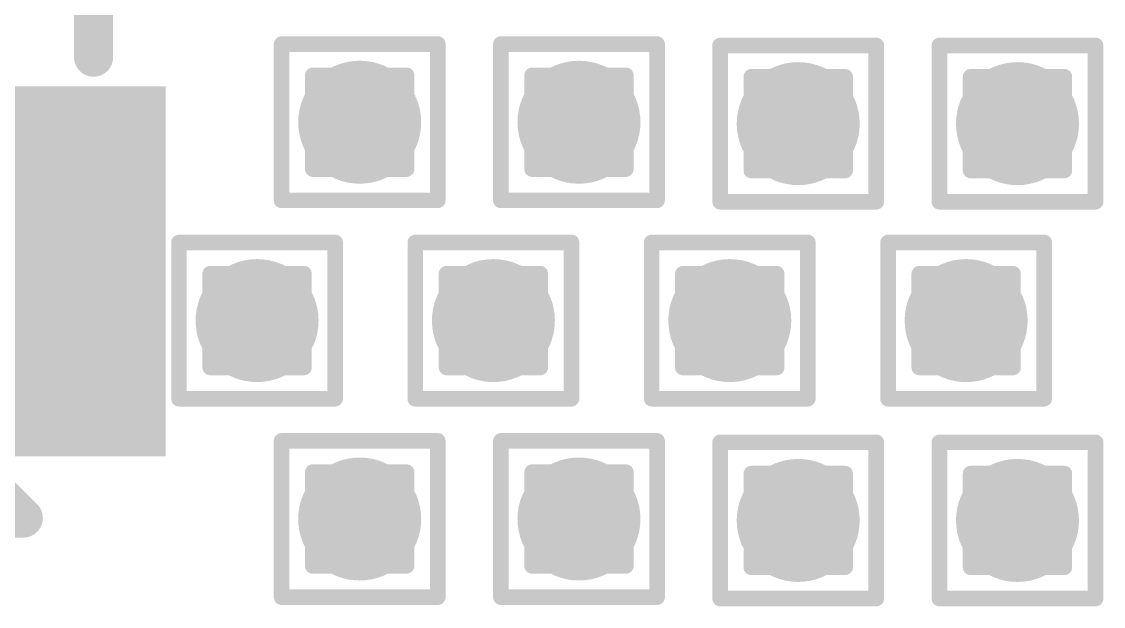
# Model space of a CAD drawing. Header units: inches. Extents: x -12 to 5357, y -8 to 5291.
# Drawn here: x 37.167 to 40.685, y 35.189 to 37.091 of the extents above; entities that cross this region are included whole.
import ezdxf

# ---------------------------------------------------------------- set-up
doc = ezdxf.new("R2010")
doc.units = ezdxf.units.IN
for name, color, linetype in [('Bottom Layer', 5, 'Continuous'), ('Drill Drawing', 1, 'Continuous'), ('Ground', 16, 'Continuous'), ('Power', 76, 'Continuous'), ('Top Layer', 1, 'Continuous'), ('Top Overlay', 2, 'Continuous'), ('Top Paste', 8, 'Continuous'), ('Top Solder', 216, 'Continuous'), ('Via Holes', 16, 'Continuous')]:
    doc.layers.add(name, color=color, linetype=linetype)

# ---------------------------------------------------------------- blocks, each defined once
blk = doc.blocks.new('SMD2520_4P_2')
at = {"layer": 'Top Layer'}
for points in [[(-1.425, 1.225), (-0.425, 1.225), (-0.425, 0.325), (-1.425, 0.325)], [(0.425, 1.225), (1.425, 1.225), (1.425, 0.325), (0.425, 0.325)], [(-1.425, -0.325), (-0.425, -0.325), (-0.425, -1.225), (-1.425, -1.225)], [(0.425, -0.325), (1.425, -0.325), (1.425, -1.225), (0.425, -1.225)]]:
    blk.add_hatch(color=1, dxfattribs=at).paths.add_polyline_path(points)
at = {"layer": 'Top Paste'}
for points in [[(-1.425, 1.225), (-0.425, 1.225), (-0.425, 0.325), (-1.425, 0.325)], [(0.425, 1.225), (1.425, 1.225), (1.425, 0.325), (0.425, 0.325)], [(-1.425, -0.325), (-0.425, -0.325), (-0.425, -1.225), (-1.425, -1.225)], [(0.425, -0.325), (1.425, -0.325), (1.425, -1.225), (0.425, -1.225)]]:
    blk.add_hatch(color=8, dxfattribs=at).paths.add_polyline_path(points)
at = {"layer": 'Top Solder'}
for points in [[(-1.5266, 1.3266), (-0.3234, 1.3266), (-0.3234, 0.2234), (-1.5266, 0.2234)], [(0.3234, 1.3266), (1.5266, 1.3266), (1.5266, 0.2234), (0.3234, 0.2234)], [(-1.5266, -0.2234), (-0.3234, -0.2234), (-0.3234, -1.3266), (-1.5266, -1.3266)], [(0.3234, -0.2234), (1.5266, -0.2234), (1.5266, -1.3266), (0.3234, -1.3266)]]:
    blk.add_hatch(color=216, dxfattribs=at).paths.add_polyline_path(points)
at = {"layer": 'Top Overlay'}
for points in [[(-0.2286, 1.0922, 0.127, 0.127, 0), (0.2032, 1.0922, 0.127, 0.127, 0)], [(-1.3462, 0.1524, 0.127, 0.127, 0), (-1.3462, -0.1524, 0.127, 0.127, 0)], [(1.3462, 0.1524, 0.127, 0.127, 0), (1.3462, -0.1524, 0.127, 0.127, 0)], [(-1.7272, -0.6096, 0.127, 0.127, 0), (-1.6002, -0.7366, 0.127, 0.127, 0)], [(-1.7272, -0.6096, 0.127, 0.127, 0), (-1.7272, -0.8636, 0.127, 0.127, 0)], [(-1.6002, -0.7366, 0.127, 0.127, 0), (-1.7272, -0.8636, 0.127, 0.127, 0)], [(-0.2286, -1.0922, 0.127, 0.127, 0), (0.2032, -1.0922, 0.127, 0.127, 0)]]:
    blk.add_lwpolyline(points, format="xyseb", dxfattribs=at)
for points in [[(-0.2604, 1.0922, 0.0635, 0.0635, 1), (-0.1968, 1.0922, 0.0635, 0.0635, 1)], [(0.1714, 1.0922, 0.0635, 0.0635, 1), (0.2349, 1.0922, 0.0635, 0.0635, 1)], [(-1.378, 0.1524, 0.0635, 0.0635, 1), (-1.3144, 0.1524, 0.0635, 0.0635, 1)], [(1.3144, 0.1524, 0.0635, 0.0635, 1), (1.378, 0.1524, 0.0635, 0.0635, 1)], [(-1.378, -0.1524, 0.0635, 0.0635, 1), (-1.3144, -0.1524, 0.0635, 0.0635, 1)], [(1.3144, -0.1524, 0.0635, 0.0635, 1), (1.378, -0.1524, 0.0635, 0.0635, 1)], [(-1.759, -0.6096, 0.0635, 0.0635, 1), (-1.6954, -0.6096, 0.0635, 0.0635, 1)], [(-1.759, -0.6096, 0.0635, 0.0635, 1), (-1.6954, -0.6096, 0.0635, 0.0635, 1)], [(-1.632, -0.7366, 0.0635, 0.0635, 1), (-1.5684, -0.7366, 0.0635, 0.0635, 1)], [(-1.632, -0.7366, 0.0635, 0.0635, 1), (-1.5684, -0.7366, 0.0635, 0.0635, 1)], [(-1.759, -0.8636, 0.0635, 0.0635, 1), (-1.6954, -0.8636, 0.0635, 0.0635, 1)], [(-1.759, -0.8636, 0.0635, 0.0635, 1), (-1.6954, -0.8636, 0.0635, 0.0635, 1)], [(-0.2604, -1.0922, 0.0635, 0.0635, 1), (-0.1968, -1.0922, 0.0635, 0.0635, 1)], [(0.1714, -1.0922, 0.0635, 0.0635, 1), (0.2349, -1.0922, 0.0635, 0.0635, 1)]]:
    blk.add_lwpolyline(points, format="xyseb", close=True, dxfattribs=at)

msp = doc.modelspace()

# ---------------------------------------------------------------- hatches: boundary and pattern name
at = {"layer": 'Bottom Layer'}
h = msp.add_hatch(color=5, dxfattribs=at)
edge = h.paths.add_edge_path()
edge.add_arc((38.2661, 36.7635), 0.2, 0, 360)
h = msp.add_hatch(color=5, dxfattribs=at)
edge = h.paths.add_edge_path()
edge.add_arc((38.9793, 36.7635), 0.2, 0, 360)
h = msp.add_hatch(color=5, dxfattribs=at)
edge = h.paths.add_edge_path()
edge.add_arc((39.6924, 36.7589), 0.2, 0, 360)
h = msp.add_hatch(color=5, dxfattribs=at)
edge = h.paths.add_edge_path()
edge.add_arc((40.4056, 36.7589), 0.2, 0, 360)
h = msp.add_hatch(color=5, dxfattribs=at)
edge = h.paths.add_edge_path()
edge.add_arc((37.9323, 36.1184), 0.2, 0, 360)
h = msp.add_hatch(color=5, dxfattribs=at)
edge = h.paths.add_edge_path()
edge.add_arc((38.701, 36.1184), 0.2, 0, 360)
h = msp.add_hatch(color=5, dxfattribs=at)
edge = h.paths.add_edge_path()
edge.add_arc((39.4698, 36.1184), 0.2, 0, 360)
h = msp.add_hatch(color=5, dxfattribs=at)
edge = h.paths.add_edge_path()
edge.add_arc((40.2386, 36.1184), 0.2, 0, 360)
h = msp.add_hatch(color=5, dxfattribs=at)
edge = h.paths.add_edge_path()
edge.add_arc((38.2661, 35.4732), 0.2, 0, 360)
h = msp.add_hatch(color=5, dxfattribs=at)
edge = h.paths.add_edge_path()
edge.add_arc((38.9793, 35.4732), 0.2, 0, 360)
h = msp.add_hatch(color=5, dxfattribs=at)
edge = h.paths.add_edge_path()
edge.add_arc((39.6924, 35.4686), 0.2, 0, 360)
h = msp.add_hatch(color=5, dxfattribs=at)
edge = h.paths.add_edge_path()
edge.add_arc((40.4056, 35.4686), 0.2, 0, 360)
at = {"layer": 'Ground'}
h = msp.add_hatch(color=16, dxfattribs=at)
edge = h.paths.add_edge_path()
edge.add_arc((38.2661, 36.7635), 0.2, 0, 360)
h = msp.add_hatch(color=16, dxfattribs=at)
edge = h.paths.add_edge_path()
edge.add_arc((38.9793, 36.7635), 0.2, 0, 360)
h = msp.add_hatch(color=16, dxfattribs=at)
edge = h.paths.add_edge_path()
edge.add_arc((39.6924, 36.7589), 0.2, 0, 360)
h = msp.add_hatch(color=16, dxfattribs=at)
edge = h.paths.add_edge_path()
edge.add_arc((40.4056, 36.7589), 0.2, 0, 360)
h = msp.add_hatch(color=16, dxfattribs=at)
edge = h.paths.add_edge_path()
edge.add_arc((37.9323, 36.1184), 0.2, 0, 360)
h = msp.add_hatch(color=16, dxfattribs=at)
edge = h.paths.add_edge_path()
edge.add_arc((38.701, 36.1184), 0.2, 0, 360)
h = msp.add_hatch(color=16, dxfattribs=at)
edge = h.paths.add_edge_path()
edge.add_arc((39.4698, 36.1184), 0.2, 0, 360)
h = msp.add_hatch(color=16, dxfattribs=at)
edge = h.paths.add_edge_path()
edge.add_arc((40.2386, 36.1184), 0.2, 0, 360)
h = msp.add_hatch(color=16, dxfattribs=at)
edge = h.paths.add_edge_path()
edge.add_arc((38.2661, 35.4732), 0.2, 0, 360)
h = msp.add_hatch(color=16, dxfattribs=at)
edge = h.paths.add_edge_path()
edge.add_arc((38.9793, 35.4732), 0.2, 0, 360)
h = msp.add_hatch(color=16, dxfattribs=at)
edge = h.paths.add_edge_path()
edge.add_arc((39.6924, 35.4686), 0.2, 0, 360)
h = msp.add_hatch(color=16, dxfattribs=at)
edge = h.paths.add_edge_path()
edge.add_arc((40.4056, 35.4686), 0.2, 0, 360)
at = {"layer": 'Power'}
h = msp.add_hatch(color=76, dxfattribs=at)
edge = h.paths.add_edge_path()
edge.add_arc((38.2661, 36.7635), 0.2, 0, 360)
h = msp.add_hatch(color=76, dxfattribs=at)
edge = h.paths.add_edge_path()
edge.add_arc((38.9793, 36.7635), 0.2, 0, 360)
h = msp.add_hatch(color=76, dxfattribs=at)
edge = h.paths.add_edge_path()
edge.add_arc((39.6924, 36.7589), 0.2, 0, 360)
h = msp.add_hatch(color=76, dxfattribs=at)
edge = h.paths.add_edge_path()
edge.add_arc((40.4056, 36.7589), 0.2, 0, 360)
h = msp.add_hatch(color=76, dxfattribs=at)
edge = h.paths.add_edge_path()
edge.add_arc((37.9323, 36.1184), 0.2, 0, 360)
h = msp.add_hatch(color=76, dxfattribs=at)
edge = h.paths.add_edge_path()
edge.add_arc((38.701, 36.1184), 0.2, 0, 360)
h = msp.add_hatch(color=76, dxfattribs=at)
edge = h.paths.add_edge_path()
edge.add_arc((39.4698, 36.1184), 0.2, 0, 360)
h = msp.add_hatch(color=76, dxfattribs=at)
edge = h.paths.add_edge_path()
edge.add_arc((40.2386, 36.1184), 0.2, 0, 360)
h = msp.add_hatch(color=76, dxfattribs=at)
edge = h.paths.add_edge_path()
edge.add_arc((38.2661, 35.4732), 0.2, 0, 360)
h = msp.add_hatch(color=76, dxfattribs=at)
edge = h.paths.add_edge_path()
edge.add_arc((38.9793, 35.4732), 0.2, 0, 360)
h = msp.add_hatch(color=76, dxfattribs=at)
edge = h.paths.add_edge_path()
edge.add_arc((39.6924, 35.4686), 0.2, 0, 360)
h = msp.add_hatch(color=76, dxfattribs=at)
edge = h.paths.add_edge_path()
edge.add_arc((40.4056, 35.4686), 0.2, 0, 360)
at = {"layer": 'Top Layer'}
h = msp.add_hatch(color=1, dxfattribs=at)
edge = h.paths.add_edge_path()
edge.add_arc((38.2661, 36.7635), 0.2, 0, 360)
h = msp.add_hatch(color=1, dxfattribs=at)
edge = h.paths.add_edge_path()
edge.add_arc((38.9793, 36.7635), 0.2, 0, 360)
h = msp.add_hatch(color=1, dxfattribs=at)
edge = h.paths.add_edge_path()
edge.add_arc((39.6924, 36.7589), 0.2, 0, 360)
h = msp.add_hatch(color=1, dxfattribs=at)
edge = h.paths.add_edge_path()
edge.add_arc((40.4056, 36.7589), 0.2, 0, 360)
h = msp.add_hatch(color=1, dxfattribs=at)
edge = h.paths.add_edge_path()
edge.add_arc((37.9323, 36.1184), 0.2, 0, 360)
h = msp.add_hatch(color=1, dxfattribs=at)
edge = h.paths.add_edge_path()
edge.add_arc((38.701, 36.1184), 0.2, 0, 360)
h = msp.add_hatch(color=1, dxfattribs=at)
edge = h.paths.add_edge_path()
edge.add_arc((39.4698, 36.1184), 0.2, 0, 360)
h = msp.add_hatch(color=1, dxfattribs=at)
edge = h.paths.add_edge_path()
edge.add_arc((40.2386, 36.1184), 0.2, 0, 360)
h = msp.add_hatch(color=1, dxfattribs=at)
edge = h.paths.add_edge_path()
edge.add_arc((38.2661, 35.4732), 0.2, 0, 360)
h = msp.add_hatch(color=1, dxfattribs=at)
edge = h.paths.add_edge_path()
edge.add_arc((38.9793, 35.4732), 0.2, 0, 360)
h = msp.add_hatch(color=1, dxfattribs=at)
edge = h.paths.add_edge_path()
edge.add_arc((39.6924, 35.4686), 0.2, 0, 360)
h = msp.add_hatch(color=1, dxfattribs=at)
edge = h.paths.add_edge_path()
edge.add_arc((40.4056, 35.4686), 0.2, 0, 360)
at = {"layer": 'Via Holes'}
h = msp.add_hatch(color=7, dxfattribs=at)
edge = h.paths.add_edge_path()
edge.add_arc((38.2661, 36.7635), 0.1, 0, 360)
h = msp.add_hatch(color=7, dxfattribs=at)
edge = h.paths.add_edge_path()
edge.add_arc((38.9793, 36.7635), 0.1, 0, 360)
h = msp.add_hatch(color=7, dxfattribs=at)
edge = h.paths.add_edge_path()
edge.add_arc((39.6924, 36.7589), 0.1, 0, 360)
h = msp.add_hatch(color=7, dxfattribs=at)
edge = h.paths.add_edge_path()
edge.add_arc((40.4056, 36.7589), 0.1, 0, 360)
h = msp.add_hatch(color=7, dxfattribs=at)
edge = h.paths.add_edge_path()
edge.add_arc((37.9323, 36.1184), 0.1, 0, 360)
h = msp.add_hatch(color=7, dxfattribs=at)
edge = h.paths.add_edge_path()
edge.add_arc((38.701, 36.1184), 0.1, 0, 360)
h = msp.add_hatch(color=7, dxfattribs=at)
edge = h.paths.add_edge_path()
edge.add_arc((39.4698, 36.1184), 0.1, 0, 360)
h = msp.add_hatch(color=7, dxfattribs=at)
edge = h.paths.add_edge_path()
edge.add_arc((40.2386, 36.1184), 0.1, 0, 360)
h = msp.add_hatch(color=7, dxfattribs=at)
edge = h.paths.add_edge_path()
edge.add_arc((38.2661, 35.4732), 0.1, 0, 360)
h = msp.add_hatch(color=7, dxfattribs=at)
edge = h.paths.add_edge_path()
edge.add_arc((38.9793, 35.4732), 0.1, 0, 360)
h = msp.add_hatch(color=7, dxfattribs=at)
edge = h.paths.add_edge_path()
edge.add_arc((39.6924, 35.4686), 0.1, 0, 360)
h = msp.add_hatch(color=7, dxfattribs=at)
edge = h.paths.add_edge_path()
edge.add_arc((40.4056, 35.4686), 0.1, 0, 360)

# ---------------------------------------------------------------- linework, layer by layer
at = {"layer": 'Drill Drawing'}
for points in [[(38.0121, 37.0175, 0.0508, 0.0508, 0), (38.5201, 37.0175, 0.0508, 0.0508, 0)], [(38.0121, 36.5095, 0.0508, 0.0508, 0), (38.0121, 37.0175, 0.0508, 0.0508, 0)], [(38.5201, 36.5095, 0.0508, 0.0508, 0), (38.5201, 37.0175, 0.0508, 0.0508, 0)], [(38.7253, 37.0175, 0.0508, 0.0508, 0), (39.2333, 37.0175, 0.0508, 0.0508, 0)], [(38.7253, 36.5095, 0.0508, 0.0508, 0), (38.7253, 37.0175, 0.0508, 0.0508, 0)], [(39.2333, 36.5095, 0.0508, 0.0508, 0), (39.2333, 37.0175, 0.0508, 0.0508, 0)], [(39.4384, 37.0129, 0.0508, 0.0508, 0), (39.9464, 37.0129, 0.0508, 0.0508, 0)], [(39.4384, 36.5049, 0.0508, 0.0508, 0), (39.4384, 37.0129, 0.0508, 0.0508, 0)], [(39.9464, 36.5049, 0.0508, 0.0508, 0), (39.9464, 37.0129, 0.0508, 0.0508, 0)], [(40.1516, 37.0129, 0.0508, 0.0508, 0), (40.6596, 37.0129, 0.0508, 0.0508, 0)], [(40.1516, 36.5049, 0.0508, 0.0508, 0), (40.1516, 37.0129, 0.0508, 0.0508, 0)], [(40.6596, 36.5049, 0.0508, 0.0508, 0), (40.6596, 37.0129, 0.0508, 0.0508, 0)], [(38.1137, 36.9159, 0.0508, 0.0508, 0), (38.4185, 36.9159, 0.0508, 0.0508, 0)], [(38.1137, 36.6111, 0.0508, 0.0508, 0), (38.1137, 36.9159, 0.0508, 0.0508, 0)], [(38.4185, 36.6111, 0.0508, 0.0508, 0), (38.4185, 36.9159, 0.0508, 0.0508, 0)], [(38.8269, 36.9159, 0.0508, 0.0508, 0), (39.1317, 36.9159, 0.0508, 0.0508, 0)], [(38.8269, 36.6111, 0.0508, 0.0508, 0), (38.8269, 36.9159, 0.0508, 0.0508, 0)], [(39.1317, 36.6111, 0.0508, 0.0508, 0), (39.1317, 36.9159, 0.0508, 0.0508, 0)], [(39.54, 36.9113, 0.0508, 0.0508, 0), (39.8448, 36.9113, 0.0508, 0.0508, 0)], [(39.54, 36.6065, 0.0508, 0.0508, 0), (39.54, 36.9113, 0.0508, 0.0508, 0)], [(39.8448, 36.6065, 0.0508, 0.0508, 0), (39.8448, 36.9113, 0.0508, 0.0508, 0)], [(40.2532, 36.9113, 0.0508, 0.0508, 0), (40.558, 36.9113, 0.0508, 0.0508, 0)], [(40.2532, 36.6065, 0.0508, 0.0508, 0), (40.2532, 36.9113, 0.0508, 0.0508, 0)], [(40.558, 36.6065, 0.0508, 0.0508, 0), (40.558, 36.9113, 0.0508, 0.0508, 0)], [(38.1137, 36.6111, 0.0508, 0.0508, 0), (38.4185, 36.6111, 0.0508, 0.0508, 0)], [(38.8269, 36.6111, 0.0508, 0.0508, 0), (39.1317, 36.6111, 0.0508, 0.0508, 0)], [(39.54, 36.6065, 0.0508, 0.0508, 0), (39.8448, 36.6065, 0.0508, 0.0508, 0)], [(40.2532, 36.6065, 0.0508, 0.0508, 0), (40.558, 36.6065, 0.0508, 0.0508, 0)], [(38.0121, 36.5095, 0.0508, 0.0508, 0), (38.5201, 36.5095, 0.0508, 0.0508, 0)], [(38.7253, 36.5095, 0.0508, 0.0508, 0), (39.2333, 36.5095, 0.0508, 0.0508, 0)], [(39.4384, 36.5049, 0.0508, 0.0508, 0), (39.9464, 36.5049, 0.0508, 0.0508, 0)], [(40.1516, 36.5049, 0.0508, 0.0508, 0), (40.6596, 36.5049, 0.0508, 0.0508, 0)], [(37.6783, 36.3724, 0.0508, 0.0508, 0), (38.1863, 36.3724, 0.0508, 0.0508, 0)], [(37.6783, 35.8644, 0.0508, 0.0508, 0), (37.6783, 36.3724, 0.0508, 0.0508, 0)], [(38.1863, 35.8644, 0.0508, 0.0508, 0), (38.1863, 36.3724, 0.0508, 0.0508, 0)], [(38.447, 36.3724, 0.0508, 0.0508, 0), (38.955, 36.3724, 0.0508, 0.0508, 0)], [(38.447, 35.8644, 0.0508, 0.0508, 0), (38.447, 36.3724, 0.0508, 0.0508, 0)], [(38.955, 35.8644, 0.0508, 0.0508, 0), (38.955, 36.3724, 0.0508, 0.0508, 0)], [(39.2158, 36.3724, 0.0508, 0.0508, 0), (39.7238, 36.3724, 0.0508, 0.0508, 0)], [(39.2158, 35.8644, 0.0508, 0.0508, 0), (39.2158, 36.3724, 0.0508, 0.0508, 0)], [(39.7238, 35.8644, 0.0508, 0.0508, 0), (39.7238, 36.3724, 0.0508, 0.0508, 0)], [(39.9846, 36.3724, 0.0508, 0.0508, 0), (40.4926, 36.3724, 0.0508, 0.0508, 0)], [(39.9846, 35.8644, 0.0508, 0.0508, 0), (39.9846, 36.3724, 0.0508, 0.0508, 0)], [(40.4926, 35.8644, 0.0508, 0.0508, 0), (40.4926, 36.3724, 0.0508, 0.0508, 0)], [(37.7799, 36.2708, 0.0508, 0.0508, 0), (38.0847, 36.2708, 0.0508, 0.0508, 0)], [(37.7799, 35.966, 0.0508, 0.0508, 0), (37.7799, 36.2708, 0.0508, 0.0508, 0)], [(38.0847, 35.966, 0.0508, 0.0508, 0), (38.0847, 36.2708, 0.0508, 0.0508, 0)], [(38.5486, 36.2708, 0.0508, 0.0508, 0), (38.8534, 36.2708, 0.0508, 0.0508, 0)], [(38.5486, 35.966, 0.0508, 0.0508, 0), (38.5486, 36.2708, 0.0508, 0.0508, 0)], [(38.8534, 35.966, 0.0508, 0.0508, 0), (38.8534, 36.2708, 0.0508, 0.0508, 0)], [(39.3174, 36.2708, 0.0508, 0.0508, 0), (39.6222, 36.2708, 0.0508, 0.0508, 0)], [(39.3174, 35.966, 0.0508, 0.0508, 0), (39.3174, 36.2708, 0.0508, 0.0508, 0)], [(39.6222, 35.966, 0.0508, 0.0508, 0), (39.6222, 36.2708, 0.0508, 0.0508, 0)], [(40.0862, 36.2708, 0.0508, 0.0508, 0), (40.391, 36.2708, 0.0508, 0.0508, 0)], [(40.0862, 35.966, 0.0508, 0.0508, 0), (40.0862, 36.2708, 0.0508, 0.0508, 0)], [(40.391, 35.966, 0.0508, 0.0508, 0), (40.391, 36.2708, 0.0508, 0.0508, 0)], [(37.7799, 35.966, 0.0508, 0.0508, 0), (38.0847, 35.966, 0.0508, 0.0508, 0)], [(38.5486, 35.966, 0.0508, 0.0508, 0), (38.8534, 35.966, 0.0508, 0.0508, 0)], [(39.3174, 35.966, 0.0508, 0.0508, 0), (39.6222, 35.966, 0.0508, 0.0508, 0)], [(40.0862, 35.966, 0.0508, 0.0508, 0), (40.391, 35.966, 0.0508, 0.0508, 0)], [(37.6783, 35.8644, 0.0508, 0.0508, 0), (38.1863, 35.8644, 0.0508, 0.0508, 0)], [(38.447, 35.8644, 0.0508, 0.0508, 0), (38.955, 35.8644, 0.0508, 0.0508, 0)], [(39.2158, 35.8644, 0.0508, 0.0508, 0), (39.7238, 35.8644, 0.0508, 0.0508, 0)], [(39.9846, 35.8644, 0.0508, 0.0508, 0), (40.4926, 35.8644, 0.0508, 0.0508, 0)], [(38.0121, 35.7272, 0.0508, 0.0508, 0), (38.5201, 35.7272, 0.0508, 0.0508, 0)], [(38.0121, 35.2192, 0.0508, 0.0508, 0), (38.0121, 35.7272, 0.0508, 0.0508, 0)], [(38.5201, 35.2192, 0.0508, 0.0508, 0), (38.5201, 35.7272, 0.0508, 0.0508, 0)], [(38.7253, 35.7272, 0.0508, 0.0508, 0), (39.2333, 35.7272, 0.0508, 0.0508, 0)], [(38.7253, 35.2192, 0.0508, 0.0508, 0), (38.7253, 35.7272, 0.0508, 0.0508, 0)], [(39.2333, 35.2192, 0.0508, 0.0508, 0), (39.2333, 35.7272, 0.0508, 0.0508, 0)], [(39.4384, 35.7226, 0.0508, 0.0508, 0), (39.9464, 35.7226, 0.0508, 0.0508, 0)], [(39.4384, 35.2146, 0.0508, 0.0508, 0), (39.4384, 35.7226, 0.0508, 0.0508, 0)], [(39.9464, 35.2146, 0.0508, 0.0508, 0), (39.9464, 35.7226, 0.0508, 0.0508, 0)], [(40.1516, 35.7226, 0.0508, 0.0508, 0), (40.6596, 35.7226, 0.0508, 0.0508, 0)], [(40.1516, 35.2146, 0.0508, 0.0508, 0), (40.1516, 35.7226, 0.0508, 0.0508, 0)], [(40.6596, 35.2146, 0.0508, 0.0508, 0), (40.6596, 35.7226, 0.0508, 0.0508, 0)], [(38.1137, 35.6256, 0.0508, 0.0508, 0), (38.4185, 35.6256, 0.0508, 0.0508, 0)], [(38.1137, 35.3208, 0.0508, 0.0508, 0), (38.1137, 35.6256, 0.0508, 0.0508, 0)], [(38.4185, 35.3208, 0.0508, 0.0508, 0), (38.4185, 35.6256, 0.0508, 0.0508, 0)], [(38.8269, 35.6256, 0.0508, 0.0508, 0), (39.1317, 35.6256, 0.0508, 0.0508, 0)], [(38.8269, 35.3208, 0.0508, 0.0508, 0), (38.8269, 35.6256, 0.0508, 0.0508, 0)], [(39.1317, 35.3208, 0.0508, 0.0508, 0), (39.1317, 35.6256, 0.0508, 0.0508, 0)], [(39.54, 35.621, 0.0508, 0.0508, 0), (39.8448, 35.621, 0.0508, 0.0508, 0)], [(39.54, 35.3162, 0.0508, 0.0508, 0), (39.54, 35.621, 0.0508, 0.0508, 0)], [(39.8448, 35.3162, 0.0508, 0.0508, 0), (39.8448, 35.621, 0.0508, 0.0508, 0)], [(40.2532, 35.621, 0.0508, 0.0508, 0), (40.558, 35.621, 0.0508, 0.0508, 0)], [(40.2532, 35.3162, 0.0508, 0.0508, 0), (40.2532, 35.621, 0.0508, 0.0508, 0)], [(40.558, 35.3162, 0.0508, 0.0508, 0), (40.558, 35.621, 0.0508, 0.0508, 0)], [(38.1137, 35.3208, 0.0508, 0.0508, 0), (38.4185, 35.3208, 0.0508, 0.0508, 0)], [(38.8269, 35.3208, 0.0508, 0.0508, 0), (39.1317, 35.3208, 0.0508, 0.0508, 0)], [(39.54, 35.3162, 0.0508, 0.0508, 0), (39.8448, 35.3162, 0.0508, 0.0508, 0)], [(40.2532, 35.3162, 0.0508, 0.0508, 0), (40.558, 35.3162, 0.0508, 0.0508, 0)], [(38.0121, 35.2192, 0.0508, 0.0508, 0), (38.5201, 35.2192, 0.0508, 0.0508, 0)], [(38.7253, 35.2192, 0.0508, 0.0508, 0), (39.2333, 35.2192, 0.0508, 0.0508, 0)], [(39.4384, 35.2146, 0.0508, 0.0508, 0), (39.9464, 35.2146, 0.0508, 0.0508, 0)], [(40.1516, 35.2146, 0.0508, 0.0508, 0), (40.6596, 35.2146, 0.0508, 0.0508, 0)]]:
    msp.add_lwpolyline(points, format="xyseb", dxfattribs=at)
for points in [[(37.9994, 37.0175, 0.0254, 0.0254, 1), (38.0248, 37.0175, 0.0254, 0.0254, 1)], [(37.9994, 37.0175, 0.0254, 0.0254, 1), (38.0248, 37.0175, 0.0254, 0.0254, 1)], [(38.5074, 37.0175, 0.0254, 0.0254, 1), (38.5328, 37.0175, 0.0254, 0.0254, 1)], [(38.5074, 37.0175, 0.0254, 0.0254, 1), (38.5328, 37.0175, 0.0254, 0.0254, 1)], [(38.7126, 37.0175, 0.0254, 0.0254, 1), (38.738, 37.0175, 0.0254, 0.0254, 1)], [(38.7126, 37.0175, 0.0254, 0.0254, 1), (38.738, 37.0175, 0.0254, 0.0254, 1)], [(39.2206, 37.0175, 0.0254, 0.0254, 1), (39.246, 37.0175, 0.0254, 0.0254, 1)], [(39.2206, 37.0175, 0.0254, 0.0254, 1), (39.246, 37.0175, 0.0254, 0.0254, 1)], [(39.4257, 37.0129, 0.0254, 0.0254, 1), (39.4511, 37.0129, 0.0254, 0.0254, 1)], [(39.4257, 37.0129, 0.0254, 0.0254, 1), (39.4511, 37.0129, 0.0254, 0.0254, 1)], [(39.9337, 37.0129, 0.0254, 0.0254, 1), (39.9591, 37.0129, 0.0254, 0.0254, 1)], [(39.9337, 37.0129, 0.0254, 0.0254, 1), (39.9591, 37.0129, 0.0254, 0.0254, 1)], [(40.1389, 37.0129, 0.0254, 0.0254, 1), (40.1643, 37.0129, 0.0254, 0.0254, 1)], [(40.1389, 37.0129, 0.0254, 0.0254, 1), (40.1643, 37.0129, 0.0254, 0.0254, 1)], [(40.6469, 37.0129, 0.0254, 0.0254, 1), (40.6723, 37.0129, 0.0254, 0.0254, 1)], [(40.6469, 37.0129, 0.0254, 0.0254, 1), (40.6723, 37.0129, 0.0254, 0.0254, 1)], [(38.101, 36.9159, 0.0254, 0.0254, 1), (38.1264, 36.9159, 0.0254, 0.0254, 1)], [(38.101, 36.9159, 0.0254, 0.0254, 1), (38.1264, 36.9159, 0.0254, 0.0254, 1)], [(38.4058, 36.9159, 0.0254, 0.0254, 1), (38.4312, 36.9159, 0.0254, 0.0254, 1)], [(38.4058, 36.9159, 0.0254, 0.0254, 1), (38.4312, 36.9159, 0.0254, 0.0254, 1)], [(38.8142, 36.9159, 0.0254, 0.0254, 1), (38.8396, 36.9159, 0.0254, 0.0254, 1)], [(38.8142, 36.9159, 0.0254, 0.0254, 1), (38.8396, 36.9159, 0.0254, 0.0254, 1)], [(39.119, 36.9159, 0.0254, 0.0254, 1), (39.1444, 36.9159, 0.0254, 0.0254, 1)], [(39.119, 36.9159, 0.0254, 0.0254, 1), (39.1444, 36.9159, 0.0254, 0.0254, 1)], [(39.5273, 36.9113, 0.0254, 0.0254, 1), (39.5527, 36.9113, 0.0254, 0.0254, 1)], [(39.5273, 36.9113, 0.0254, 0.0254, 1), (39.5527, 36.9113, 0.0254, 0.0254, 1)], [(39.8321, 36.9113, 0.0254, 0.0254, 1), (39.8575, 36.9113, 0.0254, 0.0254, 1)], [(39.8321, 36.9113, 0.0254, 0.0254, 1), (39.8575, 36.9113, 0.0254, 0.0254, 1)], [(40.2405, 36.9113, 0.0254, 0.0254, 1), (40.2659, 36.9113, 0.0254, 0.0254, 1)], [(40.2405, 36.9113, 0.0254, 0.0254, 1), (40.2659, 36.9113, 0.0254, 0.0254, 1)], [(40.5453, 36.9113, 0.0254, 0.0254, 1), (40.5707, 36.9113, 0.0254, 0.0254, 1)], [(40.5453, 36.9113, 0.0254, 0.0254, 1), (40.5707, 36.9113, 0.0254, 0.0254, 1)], [(38.101, 36.6111, 0.0254, 0.0254, 1), (38.1264, 36.6111, 0.0254, 0.0254, 1)], [(38.101, 36.6111, 0.0254, 0.0254, 1), (38.1264, 36.6111, 0.0254, 0.0254, 1)], [(38.4058, 36.6111, 0.0254, 0.0254, 1), (38.4312, 36.6111, 0.0254, 0.0254, 1)], [(38.4058, 36.6111, 0.0254, 0.0254, 1), (38.4312, 36.6111, 0.0254, 0.0254, 1)], [(38.8142, 36.6111, 0.0254, 0.0254, 1), (38.8396, 36.6111, 0.0254, 0.0254, 1)], [(38.8142, 36.6111, 0.0254, 0.0254, 1), (38.8396, 36.6111, 0.0254, 0.0254, 1)], [(39.119, 36.6111, 0.0254, 0.0254, 1), (39.1444, 36.6111, 0.0254, 0.0254, 1)], [(39.119, 36.6111, 0.0254, 0.0254, 1), (39.1444, 36.6111, 0.0254, 0.0254, 1)], [(39.5273, 36.6065, 0.0254, 0.0254, 1), (39.5527, 36.6065, 0.0254, 0.0254, 1)], [(39.5273, 36.6065, 0.0254, 0.0254, 1), (39.5527, 36.6065, 0.0254, 0.0254, 1)], [(39.8321, 36.6065, 0.0254, 0.0254, 1), (39.8575, 36.6065, 0.0254, 0.0254, 1)], [(39.8321, 36.6065, 0.0254, 0.0254, 1), (39.8575, 36.6065, 0.0254, 0.0254, 1)], [(40.2405, 36.6065, 0.0254, 0.0254, 1), (40.2659, 36.6065, 0.0254, 0.0254, 1)], [(40.2405, 36.6065, 0.0254, 0.0254, 1), (40.2659, 36.6065, 0.0254, 0.0254, 1)], [(40.5453, 36.6065, 0.0254, 0.0254, 1), (40.5707, 36.6065, 0.0254, 0.0254, 1)], [(40.5453, 36.6065, 0.0254, 0.0254, 1), (40.5707, 36.6065, 0.0254, 0.0254, 1)], [(37.9994, 36.5095, 0.0254, 0.0254, 1), (38.0248, 36.5095, 0.0254, 0.0254, 1)], [(37.9994, 36.5095, 0.0254, 0.0254, 1), (38.0248, 36.5095, 0.0254, 0.0254, 1)], [(38.5074, 36.5095, 0.0254, 0.0254, 1), (38.5328, 36.5095, 0.0254, 0.0254, 1)], [(38.5074, 36.5095, 0.0254, 0.0254, 1), (38.5328, 36.5095, 0.0254, 0.0254, 1)], [(38.7126, 36.5095, 0.0254, 0.0254, 1), (38.738, 36.5095, 0.0254, 0.0254, 1)], [(38.7126, 36.5095, 0.0254, 0.0254, 1), (38.738, 36.5095, 0.0254, 0.0254, 1)], [(39.2206, 36.5095, 0.0254, 0.0254, 1), (39.246, 36.5095, 0.0254, 0.0254, 1)], [(39.2206, 36.5095, 0.0254, 0.0254, 1), (39.246, 36.5095, 0.0254, 0.0254, 1)], [(39.4257, 36.5049, 0.0254, 0.0254, 1), (39.4511, 36.5049, 0.0254, 0.0254, 1)], [(39.4257, 36.5049, 0.0254, 0.0254, 1), (39.4511, 36.5049, 0.0254, 0.0254, 1)], [(39.9337, 36.5049, 0.0254, 0.0254, 1), (39.9591, 36.5049, 0.0254, 0.0254, 1)], [(39.9337, 36.5049, 0.0254, 0.0254, 1), (39.9591, 36.5049, 0.0254, 0.0254, 1)], [(40.1389, 36.5049, 0.0254, 0.0254, 1), (40.1643, 36.5049, 0.0254, 0.0254, 1)], [(40.1389, 36.5049, 0.0254, 0.0254, 1), (40.1643, 36.5049, 0.0254, 0.0254, 1)], [(40.6469, 36.5049, 0.0254, 0.0254, 1), (40.6723, 36.5049, 0.0254, 0.0254, 1)], [(40.6469, 36.5049, 0.0254, 0.0254, 1), (40.6723, 36.5049, 0.0254, 0.0254, 1)], [(37.6656, 36.3724, 0.0254, 0.0254, 1), (37.691, 36.3724, 0.0254, 0.0254, 1)], [(37.6656, 36.3724, 0.0254, 0.0254, 1), (37.691, 36.3724, 0.0254, 0.0254, 1)], [(38.1736, 36.3724, 0.0254, 0.0254, 1), (38.199, 36.3724, 0.0254, 0.0254, 1)], [(38.1736, 36.3724, 0.0254, 0.0254, 1), (38.199, 36.3724, 0.0254, 0.0254, 1)], [(38.4343, 36.3724, 0.0254, 0.0254, 1), (38.4597, 36.3724, 0.0254, 0.0254, 1)], [(38.4343, 36.3724, 0.0254, 0.0254, 1), (38.4597, 36.3724, 0.0254, 0.0254, 1)], [(38.9423, 36.3724, 0.0254, 0.0254, 1), (38.9677, 36.3724, 0.0254, 0.0254, 1)], [(38.9423, 36.3724, 0.0254, 0.0254, 1), (38.9677, 36.3724, 0.0254, 0.0254, 1)], [(39.2031, 36.3724, 0.0254, 0.0254, 1), (39.2285, 36.3724, 0.0254, 0.0254, 1)], [(39.2031, 36.3724, 0.0254, 0.0254, 1), (39.2285, 36.3724, 0.0254, 0.0254, 1)], [(39.7111, 36.3724, 0.0254, 0.0254, 1), (39.7365, 36.3724, 0.0254, 0.0254, 1)], [(39.7111, 36.3724, 0.0254, 0.0254, 1), (39.7365, 36.3724, 0.0254, 0.0254, 1)], [(39.9719, 36.3724, 0.0254, 0.0254, 1), (39.9973, 36.3724, 0.0254, 0.0254, 1)], [(39.9719, 36.3724, 0.0254, 0.0254, 1), (39.9973, 36.3724, 0.0254, 0.0254, 1)], [(40.4799, 36.3724, 0.0254, 0.0254, 1), (40.5053, 36.3724, 0.0254, 0.0254, 1)], [(40.4799, 36.3724, 0.0254, 0.0254, 1), (40.5053, 36.3724, 0.0254, 0.0254, 1)], [(37.7672, 36.2708, 0.0254, 0.0254, 1), (37.7926, 36.2708, 0.0254, 0.0254, 1)], [(37.7672, 36.2708, 0.0254, 0.0254, 1), (37.7926, 36.2708, 0.0254, 0.0254, 1)], [(38.072, 36.2708, 0.0254, 0.0254, 1), (38.0974, 36.2708, 0.0254, 0.0254, 1)], [(38.072, 36.2708, 0.0254, 0.0254, 1), (38.0974, 36.2708, 0.0254, 0.0254, 1)], [(38.5359, 36.2708, 0.0254, 0.0254, 1), (38.5613, 36.2708, 0.0254, 0.0254, 1)], [(38.5359, 36.2708, 0.0254, 0.0254, 1), (38.5613, 36.2708, 0.0254, 0.0254, 1)], [(38.8407, 36.2708, 0.0254, 0.0254, 1), (38.8661, 36.2708, 0.0254, 0.0254, 1)], [(38.8407, 36.2708, 0.0254, 0.0254, 1), (38.8661, 36.2708, 0.0254, 0.0254, 1)], [(39.3047, 36.2708, 0.0254, 0.0254, 1), (39.3301, 36.2708, 0.0254, 0.0254, 1)], [(39.3047, 36.2708, 0.0254, 0.0254, 1), (39.3301, 36.2708, 0.0254, 0.0254, 1)], [(39.6095, 36.2708, 0.0254, 0.0254, 1), (39.6349, 36.2708, 0.0254, 0.0254, 1)], [(39.6095, 36.2708, 0.0254, 0.0254, 1), (39.6349, 36.2708, 0.0254, 0.0254, 1)], [(40.0735, 36.2708, 0.0254, 0.0254, 1), (40.0989, 36.2708, 0.0254, 0.0254, 1)], [(40.0735, 36.2708, 0.0254, 0.0254, 1), (40.0989, 36.2708, 0.0254, 0.0254, 1)], [(40.3783, 36.2708, 0.0254, 0.0254, 1), (40.4037, 36.2708, 0.0254, 0.0254, 1)], [(40.3783, 36.2708, 0.0254, 0.0254, 1), (40.4037, 36.2708, 0.0254, 0.0254, 1)], [(37.7672, 35.966, 0.0254, 0.0254, 1), (37.7926, 35.966, 0.0254, 0.0254, 1)], [(37.7672, 35.966, 0.0254, 0.0254, 1), (37.7926, 35.966, 0.0254, 0.0254, 1)], [(38.072, 35.966, 0.0254, 0.0254, 1), (38.0974, 35.966, 0.0254, 0.0254, 1)], [(38.072, 35.966, 0.0254, 0.0254, 1), (38.0974, 35.966, 0.0254, 0.0254, 1)], [(38.5359, 35.966, 0.0254, 0.0254, 1), (38.5613, 35.966, 0.0254, 0.0254, 1)], [(38.5359, 35.966, 0.0254, 0.0254, 1), (38.5613, 35.966, 0.0254, 0.0254, 1)], [(38.8407, 35.966, 0.0254, 0.0254, 1), (38.8661, 35.966, 0.0254, 0.0254, 1)], [(38.8407, 35.966, 0.0254, 0.0254, 1), (38.8661, 35.966, 0.0254, 0.0254, 1)], [(39.3047, 35.966, 0.0254, 0.0254, 1), (39.3301, 35.966, 0.0254, 0.0254, 1)], [(39.3047, 35.966, 0.0254, 0.0254, 1), (39.3301, 35.966, 0.0254, 0.0254, 1)], [(39.6095, 35.966, 0.0254, 0.0254, 1), (39.6349, 35.966, 0.0254, 0.0254, 1)], [(39.6095, 35.966, 0.0254, 0.0254, 1), (39.6349, 35.966, 0.0254, 0.0254, 1)], [(40.0735, 35.966, 0.0254, 0.0254, 1), (40.0989, 35.966, 0.0254, 0.0254, 1)], [(40.0735, 35.966, 0.0254, 0.0254, 1), (40.0989, 35.966, 0.0254, 0.0254, 1)], [(40.3783, 35.966, 0.0254, 0.0254, 1), (40.4037, 35.966, 0.0254, 0.0254, 1)], [(40.3783, 35.966, 0.0254, 0.0254, 1), (40.4037, 35.966, 0.0254, 0.0254, 1)], [(37.6656, 35.8644, 0.0254, 0.0254, 1), (37.691, 35.8644, 0.0254, 0.0254, 1)], [(37.6656, 35.8644, 0.0254, 0.0254, 1), (37.691, 35.8644, 0.0254, 0.0254, 1)], [(38.1736, 35.8644, 0.0254, 0.0254, 1), (38.199, 35.8644, 0.0254, 0.0254, 1)], [(38.1736, 35.8644, 0.0254, 0.0254, 1), (38.199, 35.8644, 0.0254, 0.0254, 1)], [(38.4343, 35.8644, 0.0254, 0.0254, 1), (38.4597, 35.8644, 0.0254, 0.0254, 1)], [(38.4343, 35.8644, 0.0254, 0.0254, 1), (38.4597, 35.8644, 0.0254, 0.0254, 1)], [(38.9423, 35.8644, 0.0254, 0.0254, 1), (38.9677, 35.8644, 0.0254, 0.0254, 1)], [(38.9423, 35.8644, 0.0254, 0.0254, 1), (38.9677, 35.8644, 0.0254, 0.0254, 1)], [(39.2031, 35.8644, 0.0254, 0.0254, 1), (39.2285, 35.8644, 0.0254, 0.0254, 1)], [(39.2031, 35.8644, 0.0254, 0.0254, 1), (39.2285, 35.8644, 0.0254, 0.0254, 1)], [(39.7111, 35.8644, 0.0254, 0.0254, 1), (39.7365, 35.8644, 0.0254, 0.0254, 1)], [(39.7111, 35.8644, 0.0254, 0.0254, 1), (39.7365, 35.8644, 0.0254, 0.0254, 1)], [(39.9719, 35.8644, 0.0254, 0.0254, 1), (39.9973, 35.8644, 0.0254, 0.0254, 1)], [(39.9719, 35.8644, 0.0254, 0.0254, 1), (39.9973, 35.8644, 0.0254, 0.0254, 1)], [(40.4799, 35.8644, 0.0254, 0.0254, 1), (40.5053, 35.8644, 0.0254, 0.0254, 1)], [(40.4799, 35.8644, 0.0254, 0.0254, 1), (40.5053, 35.8644, 0.0254, 0.0254, 1)], [(37.9994, 35.7272, 0.0254, 0.0254, 1), (38.0248, 35.7272, 0.0254, 0.0254, 1)], [(37.9994, 35.7272, 0.0254, 0.0254, 1), (38.0248, 35.7272, 0.0254, 0.0254, 1)], [(38.5074, 35.7272, 0.0254, 0.0254, 1), (38.5328, 35.7272, 0.0254, 0.0254, 1)], [(38.5074, 35.7272, 0.0254, 0.0254, 1), (38.5328, 35.7272, 0.0254, 0.0254, 1)], [(38.7126, 35.7272, 0.0254, 0.0254, 1), (38.738, 35.7272, 0.0254, 0.0254, 1)], [(38.7126, 35.7272, 0.0254, 0.0254, 1), (38.738, 35.7272, 0.0254, 0.0254, 1)], [(39.2206, 35.7272, 0.0254, 0.0254, 1), (39.246, 35.7272, 0.0254, 0.0254, 1)], [(39.2206, 35.7272, 0.0254, 0.0254, 1), (39.246, 35.7272, 0.0254, 0.0254, 1)], [(39.4257, 35.7226, 0.0254, 0.0254, 1), (39.4511, 35.7226, 0.0254, 0.0254, 1)], [(39.4257, 35.7226, 0.0254, 0.0254, 1), (39.4511, 35.7226, 0.0254, 0.0254, 1)], [(39.9337, 35.7226, 0.0254, 0.0254, 1), (39.9591, 35.7226, 0.0254, 0.0254, 1)], [(39.9337, 35.7226, 0.0254, 0.0254, 1), (39.9591, 35.7226, 0.0254, 0.0254, 1)], [(40.1389, 35.7226, 0.0254, 0.0254, 1), (40.1643, 35.7226, 0.0254, 0.0254, 1)], [(40.1389, 35.7226, 0.0254, 0.0254, 1), (40.1643, 35.7226, 0.0254, 0.0254, 1)], [(40.6469, 35.7226, 0.0254, 0.0254, 1), (40.6723, 35.7226, 0.0254, 0.0254, 1)], [(40.6469, 35.7226, 0.0254, 0.0254, 1), (40.6723, 35.7226, 0.0254, 0.0254, 1)], [(38.101, 35.6256, 0.0254, 0.0254, 1), (38.1264, 35.6256, 0.0254, 0.0254, 1)], [(38.101, 35.6256, 0.0254, 0.0254, 1), (38.1264, 35.6256, 0.0254, 0.0254, 1)], [(38.4058, 35.6256, 0.0254, 0.0254, 1), (38.4312, 35.6256, 0.0254, 0.0254, 1)], [(38.4058, 35.6256, 0.0254, 0.0254, 1), (38.4312, 35.6256, 0.0254, 0.0254, 1)], [(38.8142, 35.6256, 0.0254, 0.0254, 1), (38.8396, 35.6256, 0.0254, 0.0254, 1)], [(38.8142, 35.6256, 0.0254, 0.0254, 1), (38.8396, 35.6256, 0.0254, 0.0254, 1)], [(39.119, 35.6256, 0.0254, 0.0254, 1), (39.1444, 35.6256, 0.0254, 0.0254, 1)], [(39.119, 35.6256, 0.0254, 0.0254, 1), (39.1444, 35.6256, 0.0254, 0.0254, 1)], [(39.5273, 35.621, 0.0254, 0.0254, 1), (39.5527, 35.621, 0.0254, 0.0254, 1)], [(39.5273, 35.621, 0.0254, 0.0254, 1), (39.5527, 35.621, 0.0254, 0.0254, 1)], [(39.8321, 35.621, 0.0254, 0.0254, 1), (39.8575, 35.621, 0.0254, 0.0254, 1)], [(39.8321, 35.621, 0.0254, 0.0254, 1), (39.8575, 35.621, 0.0254, 0.0254, 1)], [(40.2405, 35.621, 0.0254, 0.0254, 1), (40.2659, 35.621, 0.0254, 0.0254, 1)], [(40.2405, 35.621, 0.0254, 0.0254, 1), (40.2659, 35.621, 0.0254, 0.0254, 1)], [(40.5453, 35.621, 0.0254, 0.0254, 1), (40.5707, 35.621, 0.0254, 0.0254, 1)], [(40.5453, 35.621, 0.0254, 0.0254, 1), (40.5707, 35.621, 0.0254, 0.0254, 1)], [(38.101, 35.3208, 0.0254, 0.0254, 1), (38.1264, 35.3208, 0.0254, 0.0254, 1)], [(38.101, 35.3208, 0.0254, 0.0254, 1), (38.1264, 35.3208, 0.0254, 0.0254, 1)], [(38.4058, 35.3208, 0.0254, 0.0254, 1), (38.4312, 35.3208, 0.0254, 0.0254, 1)], [(38.4058, 35.3208, 0.0254, 0.0254, 1), (38.4312, 35.3208, 0.0254, 0.0254, 1)], [(38.8142, 35.3208, 0.0254, 0.0254, 1), (38.8396, 35.3208, 0.0254, 0.0254, 1)], [(38.8142, 35.3208, 0.0254, 0.0254, 1), (38.8396, 35.3208, 0.0254, 0.0254, 1)], [(39.119, 35.3208, 0.0254, 0.0254, 1), (39.1444, 35.3208, 0.0254, 0.0254, 1)], [(39.119, 35.3208, 0.0254, 0.0254, 1), (39.1444, 35.3208, 0.0254, 0.0254, 1)], [(39.5273, 35.3162, 0.0254, 0.0254, 1), (39.5527, 35.3162, 0.0254, 0.0254, 1)], [(39.5273, 35.3162, 0.0254, 0.0254, 1), (39.5527, 35.3162, 0.0254, 0.0254, 1)], [(39.8321, 35.3162, 0.0254, 0.0254, 1), (39.8575, 35.3162, 0.0254, 0.0254, 1)], [(39.8321, 35.3162, 0.0254, 0.0254, 1), (39.8575, 35.3162, 0.0254, 0.0254, 1)], [(40.2405, 35.3162, 0.0254, 0.0254, 1), (40.2659, 35.3162, 0.0254, 0.0254, 1)], [(40.2405, 35.3162, 0.0254, 0.0254, 1), (40.2659, 35.3162, 0.0254, 0.0254, 1)], [(40.5453, 35.3162, 0.0254, 0.0254, 1), (40.5707, 35.3162, 0.0254, 0.0254, 1)], [(40.5453, 35.3162, 0.0254, 0.0254, 1), (40.5707, 35.3162, 0.0254, 0.0254, 1)], [(37.9994, 35.2192, 0.0254, 0.0254, 1), (38.0248, 35.2192, 0.0254, 0.0254, 1)], [(37.9994, 35.2192, 0.0254, 0.0254, 1), (38.0248, 35.2192, 0.0254, 0.0254, 1)], [(38.5074, 35.2192, 0.0254, 0.0254, 1), (38.5328, 35.2192, 0.0254, 0.0254, 1)], [(38.5074, 35.2192, 0.0254, 0.0254, 1), (38.5328, 35.2192, 0.0254, 0.0254, 1)], [(38.7126, 35.2192, 0.0254, 0.0254, 1), (38.738, 35.2192, 0.0254, 0.0254, 1)], [(38.7126, 35.2192, 0.0254, 0.0254, 1), (38.738, 35.2192, 0.0254, 0.0254, 1)], [(39.2206, 35.2192, 0.0254, 0.0254, 1), (39.246, 35.2192, 0.0254, 0.0254, 1)], [(39.2206, 35.2192, 0.0254, 0.0254, 1), (39.246, 35.2192, 0.0254, 0.0254, 1)], [(39.4257, 35.2146, 0.0254, 0.0254, 1), (39.4511, 35.2146, 0.0254, 0.0254, 1)], [(39.4257, 35.2146, 0.0254, 0.0254, 1), (39.4511, 35.2146, 0.0254, 0.0254, 1)], [(39.9337, 35.2146, 0.0254, 0.0254, 1), (39.9591, 35.2146, 0.0254, 0.0254, 1)], [(39.9337, 35.2146, 0.0254, 0.0254, 1), (39.9591, 35.2146, 0.0254, 0.0254, 1)], [(40.1389, 35.2146, 0.0254, 0.0254, 1), (40.1643, 35.2146, 0.0254, 0.0254, 1)], [(40.1389, 35.2146, 0.0254, 0.0254, 1), (40.1643, 35.2146, 0.0254, 0.0254, 1)], [(40.6469, 35.2146, 0.0254, 0.0254, 1), (40.6723, 35.2146, 0.0254, 0.0254, 1)], [(40.6469, 35.2146, 0.0254, 0.0254, 1), (40.6723, 35.2146, 0.0254, 0.0254, 1)]]:
    msp.add_lwpolyline(points, format="xyseb", close=True, dxfattribs=at)

# ---------------------------------------------------------------- block references
at = {"rotation": 90}
msp.add_blockref('SMD2520_4P_2', (36.3084, 37.2035), dxfattribs=at)

doc.saveas('drawing.dxf')
